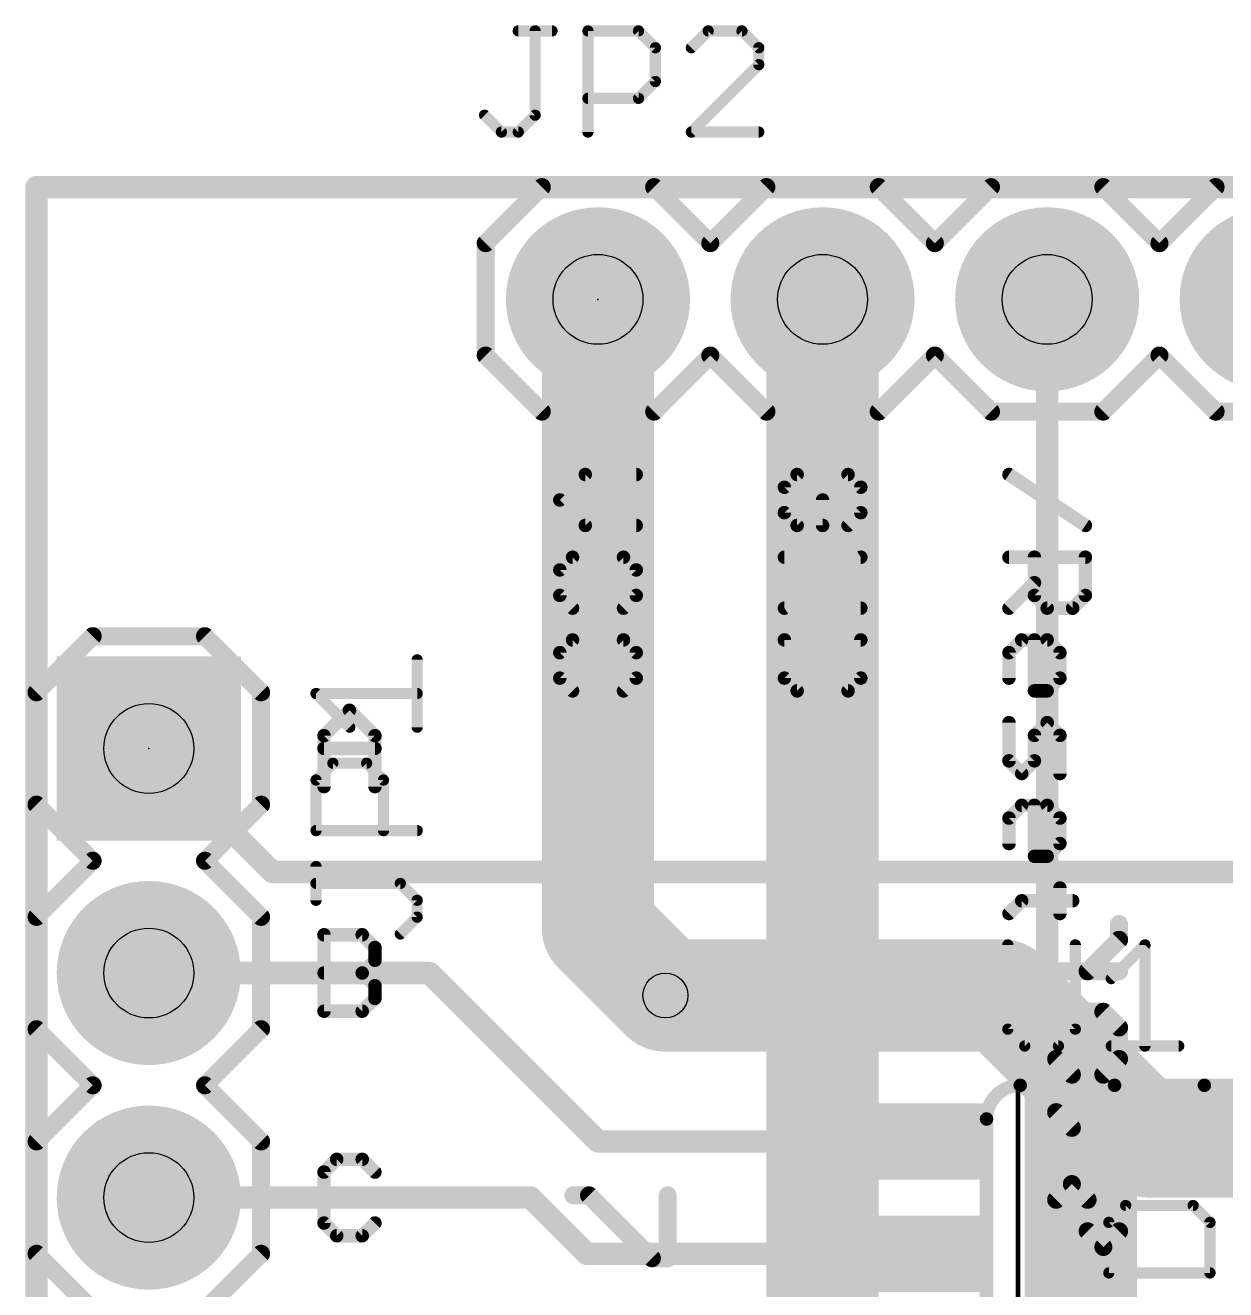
# Model space of a CAD drawing. Extents: x 0 to 108, y -13 to 32.
# Drawn here: x -0.13 to 13.45, y 18.01 to 32.31 of the extents above; entities that cross this region are included whole.
import ezdxf

# ---------------------------------------------------------------- set-up
doc = ezdxf.new("R2010")
doc.units = 0
for name, color, linetype in [('1', 12, 'CONTINUOUS'), ('16', 132, 'CONTINUOUS'), ('17', 110, 'CONTINUOUS'), ('18', 110, 'CONTINUOUS'), ('20', 53, 'CONTINUOUS'), ('21', 41, 'CONTINUOUS'), ('22', 40, 'CONTINUOUS'), ('23', 53, 'CONTINUOUS'), ('25', 253, 'CONTINUOUS'), ('27', 253, 'CONTINUOUS'), ('29', 253, 'CONTINUOUS'), ('30', 253, 'CONTINUOUS'), ('31', 253, 'CONTINUOUS'), ('44', 253, 'CONTINUOUS'), ('51', 53, 'CONTINUOUS')]:
    doc.layers.add(name, color=color, linetype=linetype)

# ---------------------------------------------------------------- blocks, each defined once
blk = doc.blocks.new('RECT')
blk.add_solid([(-0.5, -0.5), (0.5, -0.5), (-0.5, 0.5), (0.5, 0.5)])
blk = doc.blocks.new('SQUAREP')
blk.add_solid([(-0.5, -0.5), (0.5, -0.5), (-0.5, 0.5), (0.5, 0.5)])
blk = doc.blocks.new('ROUNDP')
at = {"const_width": 0.5}
blk.add_lwpolyline([(0, -0.25, 1), (0, 0.25, 1), (0, -0.25)], format="xyb", dxfattribs=at)
blk = doc.blocks.new('ROUNDV')
at = {"const_width": 0.5}
blk.add_lwpolyline([(0, -0.25, 1), (0, 0.25, 1), (0, -0.25)], format="xyb", dxfattribs=at)

msp = doc.modelspace()

# ---------------------------------------------------------------- linework, layer by layer
at = {"layer": '1'}
for points, const_width in [([(0, 0), (0, 30.48)], 0.254), ([(0, 30.48), (22.86, 30.48)], 0.254), ([(1.27, 24.13), (2.667, 22.733)], 0.254), ([(2.667, 22.733), (15.494, 22.733)], 0.254), ([(10.922, 21.336), (7.112, 21.336)], 1.27), ([(11.811, 20.447), (10.922, 21.336)], 1.27), ([(1.27, 21.59), (4.445, 21.59)], 0.254), ([(4.445, 21.59), (6.35, 19.685)], 0.254), ([(11.811, 20.447), (12.573, 19.685)], 1.27), ([(11.811, 9.398), (11.811, 20.447)], 1.27), ([(12.573, 19.685), (15.7734, 19.685)], 1.27), ([(6.35, 19.685), (9.6266, 19.685)], 0.254), ([(1.27, 19.05), (5.588, 19.05)], 0.254), ([(5.588, 19.05), (6.223, 18.415)], 0.254), ([(6.223, 18.415), (9.6266, 18.415)], 0.254)]:
    msp.add_lwpolyline(points, dxfattribs=dict(at, const_width=const_width))
for points, const_width in [([(0.0635, 30.48, 1), (-0.0635, 30.48)], 0.127), ([(0, 30.5435, 1), (0, 30.4165)], 0.127), ([(1.3149, 24.1749, 1), (1.2251, 24.0851)], 0.127), ([(2.667, 22.7965, 1), (2.667, 22.6695)], 0.127), ([(2.6221, 22.6881, 1), (2.7119, 22.7779)], 0.127), ([(7.112, 21.6535, 1), (7.112, 21.0185)], 0.635), ([(11.1465, 21.5605, 1), (10.6975, 21.1115)], 0.635), ([(10.922, 21.0185, 1), (10.922, 21.6535)], 0.635), ([(1.27, 21.6535, 1), (1.27, 21.5265)], 0.127), ([(4.4899, 21.6349, 1), (4.4001, 21.5451)], 0.127), ([(4.445, 21.5265, 1), (4.445, 21.6535)], 0.127), ([(12.0355, 20.6715, 1), (11.5865, 20.2225)], 0.635), ([(12.1285, 20.447, 1), (11.4935, 20.447)], 0.635), ([(11.5865, 20.2225, 1), (12.0355, 20.6715)], 0.635), ([(12.573, 20.0025, 1), (12.573, 19.3675)], 0.635), ([(12.3485, 19.4605, 1), (12.7975, 19.9095)], 0.635), ([(6.35, 19.7485, 1), (6.35, 19.6215)], 0.127), ([(6.3051, 19.6401, 1), (6.3949, 19.7299)], 0.127), ([(9.6266, 19.6215, 1), (9.6266, 19.7485)], 0.127), ([(1.27, 19.1135, 1), (1.27, 18.9865)], 0.127), ([(5.6329, 19.0949, 1), (5.5431, 19.0051)], 0.127), ([(5.588, 18.9865, 1), (5.588, 19.1135)], 0.127), ([(6.223, 18.4785, 1), (6.223, 18.3515)], 0.127), ([(6.1781, 18.3701, 1), (6.2679, 18.4599)], 0.127), ([(9.6266, 18.3515, 1), (9.6266, 18.4785)], 0.127)]:
    msp.add_lwpolyline(points, format="xyb", dxfattribs=dict(at, const_width=const_width))
at = {"layer": '16'}
for points, const_width in [([(22.86, 30.48), (0, 30.48)], 0.254), ([(0, 30.48), (0, 0)], 0.254), ([(6.35, 22.098), (6.35, 29.21)], 1.27), ([(8.89, 1.27), (8.89, 29.21)], 1.27), ([(11.43, 1.27), (11.43, 29.21)], 0.254), ([(7.112, 21.336), (6.35, 22.098)], 1.27)]:
    msp.add_lwpolyline(points, dxfattribs=dict(at, const_width=const_width))
for points, const_width in [([(0, 30.5435, 1), (0, 30.4165)], 0.127), ([(0.0635, 30.48, 1), (-0.0635, 30.48)], 0.127), ([(6.6675, 29.21, 1), (6.0325, 29.21)], 0.635), ([(9.2075, 29.21, 1), (8.5725, 29.21)], 0.635), ([(11.4935, 29.21, 1), (11.3665, 29.21)], 0.127), ([(6.5745, 22.3225, 1), (6.1255, 21.8735)], 0.635), ([(6.0325, 22.098, 1), (6.6675, 22.098)], 0.635), ([(6.8875, 21.1115, 1), (7.3365, 21.5605)], 0.635)]:
    msp.add_lwpolyline(points, format="xyb", dxfattribs=dict(at, const_width=const_width))
at = {"layer": '20', "const_width": 0.254}
for points in [[(22.86, 30.48), (0, 30.48)], [(0, 30.48), (0, 0)]]:
    msp.add_lwpolyline(points, dxfattribs=at)
at = {"layer": '20', "const_width": 0.127}
for points in [[(0, 30.5435, 1), (0, 30.4165)], [(0.0635, 30.48, 1), (-0.0635, 30.48)]]:
    msp.add_lwpolyline(points, format="xyb", dxfattribs=at)
at = {"layer": '21'}
for points, const_width in [([(5.715, 30.48), (5.08, 29.845)], 0.2032), ([(5.715, 30.48), (6.985, 30.48)], 0.2032), ([(6.985, 30.48), (7.62, 29.845)], 0.2032), ([(7.62, 29.845), (8.255, 30.48)], 0.2032), ([(8.255, 30.48), (9.525, 30.48)], 0.2032), ([(9.525, 30.48), (10.16, 29.845)], 0.2032), ([(10.16, 29.845), (10.795, 30.48)], 0.2032), ([(10.795, 30.48), (12.065, 30.48)], 0.2032), ([(12.065, 30.48), (12.7, 29.845)], 0.2032), ([(13.335, 30.48), (12.7, 29.845)], 0.2032), ([(13.335, 30.48), (14.605, 30.48)], 0.2032), ([(5.08, 29.845), (5.08, 28.575)], 0.2032), ([(5.08, 28.575), (5.715, 27.94)], 0.2032), ([(7.62, 28.575), (6.985, 27.94)], 0.2032), ([(8.255, 27.94), (7.62, 28.575)], 0.2032), ([(10.16, 28.575), (9.525, 27.94)], 0.2032), ([(10.795, 27.94), (10.16, 28.575)], 0.2032), ([(12.7, 28.575), (12.065, 27.94)], 0.2032), ([(12.7, 28.575), (13.335, 27.94)], 0.2032), ([(6.985, 27.94), (5.715, 27.94)], 0.2032), ([(9.525, 27.94), (8.255, 27.94)], 0.2032), ([(12.065, 27.94), (10.795, 27.94)], 0.2032), ([(14.605, 27.94), (13.335, 27.94)], 0.2032), ([(6.2063, 27.2288), (5.9182, 26.9407)], 0.1524), ([(6.7825, 27.2288), (6.2063, 27.2288)], 0.1524), ([(8.6023, 27.2288), (8.4582, 27.0847)], 0.1524), ([(9.1785, 27.2288), (8.6023, 27.2288)], 0.1524), ([(9.3225, 27.0847), (9.1785, 27.2288)], 0.1524), ([(10.9982, 27.2288), (11.8625, 26.6526)], 0.1524), ([(8.4582, 27.0847), (8.4582, 26.7966)], 0.1524), ([(9.3225, 26.7966), (9.3225, 27.0847)], 0.1524), ([(5.9182, 26.9407), (6.2063, 26.6526)], 0.1524), ([(8.8904, 26.6526), (8.8904, 26.9407)], 0.1524), ([(8.4582, 26.7966), (8.6023, 26.6526)], 0.1524), ([(9.1785, 26.6526), (9.3225, 26.7966)], 0.1524), ([(6.2063, 26.6526), (6.7825, 26.6526)], 0.1524), ([(8.6023, 26.6526), (8.8904, 26.6526)], 0.1524), ([(6.0623, 26.2933), (5.9182, 26.1492)], 0.1524), ([(6.6385, 26.2933), (6.0623, 26.2933)], 0.1524), ([(6.7825, 26.1492), (6.6385, 26.2933)], 0.1524), ([(8.4582, 26.2933), (9.3225, 26.2933)], 0.1524), ([(9.3225, 26.2933), (8.4582, 25.7171)], 0.1524), ([(10.9982, 26.2933), (11.8625, 26.2933)], 0.1524), ([(11.2863, 25.8611), (11.2863, 26.2933)], 0.1524), ([(11.8625, 26.2933), (11.8625, 25.8611)], 0.1524), ([(5.9182, 26.1492), (5.9182, 25.8611)], 0.1524), ([(6.7825, 25.8611), (6.7825, 26.1492)], 0.1524), ([(11.2863, 26.0052), (10.9982, 25.7171)], 0.1524), ([(5.9182, 25.8611), (6.0623, 25.7171)], 0.1524), ([(6.6385, 25.7171), (6.7825, 25.8611)], 0.1524), ([(11.4304, 25.7171), (11.2863, 25.8611)], 0.1524), ([(11.8625, 25.8611), (11.7185, 25.7171)], 0.1524), ([(8.4582, 25.7171), (9.3225, 25.7171)], 0.1524), ([(11.7185, 25.7171), (11.4304, 25.7171)], 0.1524), ([(0.635, 25.4), (0, 24.765)], 0.2032), ([(1.905, 25.4), (0.635, 25.4)], 0.2032), ([(2.54, 24.765), (1.905, 25.4)], 0.2032), ([(6.0623, 25.3578), (5.9182, 25.2137)], 0.1524), ([(6.6385, 25.3578), (6.0623, 25.3578)], 0.1524), ([(6.7825, 25.2137), (6.6385, 25.3578)], 0.1524), ([(9.3225, 25.3578), (8.4582, 25.3578)], 0.1524), ([(8.4582, 25.3578), (8.4582, 24.9256)], 0.1524), ([(9.3225, 24.9256), (9.3225, 25.3578)], 0.1524), ([(10.9982, 25.2137), (11.1423, 25.3578)], 0.1524), ([(11.1423, 25.3578), (11.4304, 25.3578)], 0.1524), ([(11.2863, 24.7815), (11.2863, 25.3578)], 0.1524), ([(11.4304, 25.3578), (11.5744, 25.2137)], 0.1524), ([(5.9182, 25.2137), (5.9182, 24.9256)], 0.1524), ([(6.7825, 24.9256), (6.7825, 25.2137)], 0.1524), ([(10.9982, 24.9256), (10.9982, 25.2137)], 0.1524), ([(11.5744, 25.2137), (11.5744, 24.9256)], 0.1524), ([(5.9182, 24.9256), (6.0623, 24.7815)], 0.1524), ([(6.6385, 24.7815), (6.7825, 24.9256)], 0.1524), ([(8.4582, 24.9256), (8.6023, 24.7815)], 0.1524), ([(9.1785, 24.7815), (9.3225, 24.9256)], 0.1524), ([(11.5744, 24.9256), (11.4304, 24.7815)], 0.1524), ([(0, 23.495), (0, 24.765)], 0.2032), ([(2.54, 24.765), (2.54, 23.495)], 0.2032), ([(8.6023, 24.7815), (9.1785, 24.7815)], 0.1524), ([(11.4304, 24.7815), (11.2863, 24.7815)], 0.1524), ([(3.2512, 24.2744), (3.5393, 24.5625)], 0.1524), ([(3.5393, 24.5625), (3.8274, 24.2744)], 0.1524), ([(10.9982, 24.4222), (10.9982, 23.9901)], 0.1524), ([(11.2863, 24.2782), (11.4304, 24.4222)], 0.1524), ([(11.4304, 24.4222), (11.5744, 24.2782)], 0.1524), ([(3.2512, 23.6982), (3.2512, 24.2744)], 0.1524), ([(3.8274, 24.2744), (3.8274, 23.6982)], 0.1524), ([(11.2863, 23.9901), (11.2863, 24.2782)], 0.1524), ([(11.5744, 24.2782), (11.5744, 23.846)], 0.1524), ([(3.2512, 24.1304), (3.8274, 24.1304)], 0.1524), ([(10.9982, 23.9901), (11.1423, 23.846)], 0.1524), ([(11.1423, 23.846), (11.2863, 23.9901)], 0.1524), ([(0.635, 22.86), (0, 23.495)], 0.2032), ([(2.54, 23.495), (1.905, 22.86)], 0.2032), ([(10.9982, 23.3427), (11.1423, 23.4867)], 0.1524), ([(11.1423, 23.4867), (11.4304, 23.4867)], 0.1524), ([(11.2863, 22.9105), (11.2863, 23.4867)], 0.1524), ([(11.4304, 23.4867), (11.5744, 23.3427)], 0.1524), ([(10.9982, 23.0546), (10.9982, 23.3427)], 0.1524), ([(11.5744, 23.3427), (11.5744, 23.0546)], 0.1524), ([(11.5744, 23.0546), (11.4304, 22.9105)], 0.1524), ([(0, 22.225), (0.635, 22.86)], 0.2032), ([(1.905, 22.86), (2.54, 22.225)], 0.2032), ([(11.4304, 22.9105), (11.2863, 22.9105)], 0.1524), ([(11.5744, 22.5512), (11.5744, 22.2631)], 0.1524), ([(11.1423, 22.4072), (10.9982, 22.2631)], 0.1524), ([(11.7185, 22.4072), (11.1423, 22.4072)], 0.1524), ([(0, 20.955), (0, 22.225)], 0.2032), ([(2.54, 22.225), (2.54, 20.955)], 0.2032), ([(3.2512, 21.1582), (3.2512, 22.0225)], 0.1524), ([(3.2512, 22.0225), (3.6834, 22.0225)], 0.1524), ([(3.6834, 22.0225), (3.8274, 21.8785)], 0.1524), ([(3.8274, 21.8785), (3.8274, 21.7344)], 0.1524), ([(3.8274, 21.7344), (3.6834, 21.5904)], 0.1524), ([(3.2512, 21.5904), (3.6834, 21.5904)], 0.1524), ([(3.6834, 21.5904), (3.8274, 21.4463)], 0.1524), ([(3.8274, 21.4463), (3.8274, 21.3023)], 0.1524), ([(3.8274, 21.3023), (3.6834, 21.1582)], 0.1524), ([(3.6834, 21.1582), (3.2512, 21.1582)], 0.1524), ([(0.635, 20.32), (0, 20.955)], 0.2032), ([(2.54, 20.955), (1.905, 20.32)], 0.2032), ([(0, 19.685), (0.635, 20.32)], 0.2032), ([(1.905, 20.32), (2.54, 19.685)], 0.2032), ([(12.192, 20.32), (11.1252, 20.32)], 0.1524), ([(11.0998, 20.32), (11.0998, 10.16)], 0.0508), ([(13.208, 20.32), (12.192, 20.32)], 0.1524), ([(14.2748, 20.32), (13.208, 20.32)], 0.1524), ([(10.7442, 19.939), (10.7442, 10.541)], 0.1524), ([(0, 18.415), (0, 19.685)], 0.2032), ([(2.54, 19.685), (2.54, 18.415)], 0.2032), ([(3.3953, 19.4825), (3.2512, 19.3385)], 0.1524), ([(3.6834, 19.4825), (3.3953, 19.4825)], 0.1524), ([(3.8274, 19.3385), (3.6834, 19.4825)], 0.1524), ([(3.2512, 19.3385), (3.2512, 18.7623)], 0.1524), ([(6.2486, 19.0754), (6.0706, 19.0754)], 0.2032), ([(6.9604, 18.3636), (6.2486, 19.0754)], 0.2032), ([(7.1383, 19.0754), (7.1383, 18.3636)], 0.2032), ([(3.2512, 18.7623), (3.3953, 18.6182)], 0.1524), ([(3.6834, 18.6182), (3.8274, 18.7623)], 0.1524), ([(3.3953, 18.6182), (3.6834, 18.6182)], 0.1524), ([(0.635, 17.78), (0, 18.415)], 0.2032), ([(2.54, 18.415), (1.905, 17.78)], 0.2032), ([(7.1383, 18.3636), (6.9604, 18.3636)], 0.2032)]:
    msp.add_lwpolyline(points, dxfattribs=dict(at, const_width=const_width))
for points, const_width in [([(5.715, 30.5308, 1), (5.715, 30.4292)], 0.1016), ([(5.7509, 30.4441, 1), (5.6791, 30.5159)], 0.1016), ([(7.0209, 30.5159, 1), (6.9491, 30.4441)], 0.1016), ([(6.985, 30.4292, 1), (6.985, 30.5308)], 0.1016), ([(8.255, 30.5308, 1), (8.255, 30.4292)], 0.1016), ([(8.2909, 30.4441, 1), (8.2191, 30.5159)], 0.1016), ([(9.5609, 30.5159, 1), (9.4891, 30.4441)], 0.1016), ([(9.525, 30.4292, 1), (9.525, 30.5308)], 0.1016), ([(10.795, 30.5308, 1), (10.795, 30.4292)], 0.1016), ([(10.8309, 30.4441, 1), (10.7591, 30.5159)], 0.1016), ([(12.1009, 30.5159, 1), (12.0291, 30.4441)], 0.1016), ([(12.065, 30.4292, 1), (12.065, 30.5308)], 0.1016), ([(13.335, 30.5308, 1), (13.335, 30.4292)], 0.1016), ([(13.3709, 30.4441, 1), (13.2991, 30.5159)], 0.1016), ([(5.1308, 29.845, 1), (5.0292, 29.845)], 0.1016), ([(5.0441, 29.8809, 1), (5.1159, 29.8091)], 0.1016), ([(7.5841, 29.8809, 1), (7.6559, 29.8091)], 0.1016), ([(7.5841, 29.8091, 1), (7.6559, 29.8809)], 0.1016), ([(10.1241, 29.8809, 1), (10.1959, 29.8091)], 0.1016), ([(10.1241, 29.8091, 1), (10.1959, 29.8809)], 0.1016), ([(12.6641, 29.8809, 1), (12.7359, 29.8091)], 0.1016), ([(12.6641, 29.8091, 1), (12.7359, 29.8809)], 0.1016), ([(5.1159, 28.6109, 1), (5.0441, 28.5391)], 0.1016), ([(5.0292, 28.575, 1), (5.1308, 28.575)], 0.1016), ([(7.6559, 28.6109, 1), (7.5841, 28.5391)], 0.1016), ([(7.6559, 28.5391, 1), (7.5841, 28.6109)], 0.1016), ([(10.1959, 28.6109, 1), (10.1241, 28.5391)], 0.1016), ([(10.1959, 28.5391, 1), (10.1241, 28.6109)], 0.1016), ([(12.7359, 28.6109, 1), (12.6641, 28.5391)], 0.1016), ([(12.7359, 28.5391, 1), (12.6641, 28.6109)], 0.1016), ([(5.715, 27.9908, 1), (5.715, 27.8892)], 0.1016), ([(6.985, 27.8892, 1), (6.985, 27.9908)], 0.1016), ([(8.255, 27.9908, 1), (8.255, 27.8892)], 0.1016), ([(9.525, 27.8892, 1), (9.525, 27.9908)], 0.1016), ([(10.795, 27.9908, 1), (10.795, 27.8892)], 0.1016), ([(12.065, 27.8892, 1), (12.065, 27.9908)], 0.1016), ([(13.335, 27.9908, 1), (13.335, 27.8892)], 0.1016), ([(5.6791, 27.9041, 1), (5.7509, 27.9759)], 0.1016), ([(6.9491, 27.9759, 1), (7.0209, 27.9041)], 0.1016), ([(8.2191, 27.9041, 1), (8.2909, 27.9759)], 0.1016), ([(9.4891, 27.9759, 1), (9.5609, 27.9041)], 0.1016), ([(10.7591, 27.9041, 1), (10.8309, 27.9759)], 0.1016), ([(12.0291, 27.9759, 1), (12.1009, 27.9041)], 0.1016), ([(13.2991, 27.9041, 1), (13.3709, 27.9759)], 0.1016), ([(6.2063, 27.2669, 1), (6.2063, 27.1907)], 0.0762), ([(6.2333, 27.2019, 1), (6.1794, 27.2557)], 0.0762), ([(6.7825, 27.1907, 1), (6.7825, 27.2669)], 0.0762), ([(8.6023, 27.2669, 1), (8.6023, 27.1907)], 0.0762), ([(8.6292, 27.2019, 1), (8.5753, 27.2557)], 0.0762), ([(9.2054, 27.2557, 1), (9.1515, 27.2019)], 0.0762), ([(9.1785, 27.1907, 1), (9.1785, 27.2669)], 0.0762), ([(11.0193, 27.2605, 1), (10.9771, 27.1971)], 0.0762), ([(8.4963, 27.0847, 1), (8.4201, 27.0847)], 0.0762), ([(8.4313, 27.1117, 1), (8.4851, 27.0578)], 0.0762), ([(9.3606, 27.0847, 1), (9.2844, 27.0847)], 0.0762), ([(9.2956, 27.0578, 1), (9.3495, 27.1117)], 0.0762), ([(5.9451, 26.9676, 1), (5.8913, 26.9137)], 0.0762), ([(5.8913, 26.9676, 1), (5.9451, 26.9137)], 0.0762), ([(8.9285, 26.9407, 1), (8.8523, 26.9407)], 0.0762), ([(8.4851, 26.8236, 1), (8.4313, 26.7697)], 0.0762), ([(8.4201, 26.7966, 1), (8.4963, 26.7966)], 0.0762), ([(9.2844, 26.7966, 1), (9.3606, 26.7966)], 0.0762), ([(9.3495, 26.7697, 1), (9.2956, 26.8236)], 0.0762), ([(6.2063, 26.6907, 1), (6.2063, 26.6145)], 0.0762), ([(6.1794, 26.6256, 1), (6.2333, 26.6795)], 0.0762), ([(6.7825, 26.6145, 1), (6.7825, 26.6907)], 0.0762), ([(8.6023, 26.6907, 1), (8.6023, 26.6145)], 0.0762), ([(8.5753, 26.6256, 1), (8.6292, 26.6795)], 0.0762), ([(8.8523, 26.6526, 1), (8.9285, 26.6526)], 0.0762), ([(8.8904, 26.6145, 1), (8.8904, 26.6907)], 0.0762), ([(9.1515, 26.6795, 1), (9.2054, 26.6256)], 0.0762), ([(11.8414, 26.6209, 1), (11.8837, 26.6843)], 0.0762), ([(6.0623, 26.3314, 1), (6.0623, 26.2552)], 0.0762), ([(6.0892, 26.2663, 1), (6.0353, 26.3202)], 0.0762), ([(6.6654, 26.3202, 1), (6.6115, 26.2663)], 0.0762), ([(6.6385, 26.2552, 1), (6.6385, 26.3314)], 0.0762), ([(8.4582, 26.3314, 1), (8.4582, 26.2552)], 0.0762), ([(9.3437, 26.2616, 1), (9.3014, 26.325)], 0.0762), ([(9.3225, 26.2552, 1), (9.3225, 26.3314)], 0.0762), ([(10.9982, 26.3314, 1), (10.9982, 26.2552)], 0.0762), ([(11.3244, 26.2933, 1), (11.2482, 26.2933)], 0.0762), ([(11.9006, 26.2933, 1), (11.8244, 26.2933)], 0.0762), ([(11.8625, 26.2552, 1), (11.8625, 26.3314)], 0.0762), ([(5.9563, 26.1492, 1), (5.8801, 26.1492)], 0.0762), ([(5.8913, 26.1762, 1), (5.9451, 26.1223)], 0.0762), ([(6.8206, 26.1492, 1), (6.7444, 26.1492)], 0.0762), ([(6.7556, 26.1223, 1), (6.8095, 26.1762)], 0.0762), ([(11.3133, 25.9782, 1), (11.2594, 26.0321)], 0.0762), ([(5.9451, 25.8881, 1), (5.8913, 25.8342)], 0.0762), ([(5.8801, 25.8611, 1), (5.9563, 25.8611)], 0.0762), ([(6.7444, 25.8611, 1), (6.8206, 25.8611)], 0.0762), ([(6.8095, 25.8342, 1), (6.7556, 25.8881)], 0.0762), ([(11.3133, 25.8881, 1), (11.2594, 25.8342)], 0.0762), ([(11.2482, 25.8611, 1), (11.3244, 25.8611)], 0.0762), ([(11.8244, 25.8611, 1), (11.9006, 25.8611)], 0.0762), ([(11.8895, 25.8342, 1), (11.8356, 25.8881)], 0.0762), ([(6.0353, 25.6901, 1), (6.0892, 25.744)], 0.0762), ([(6.6115, 25.744, 1), (6.6654, 25.6901)], 0.0762), ([(8.4582, 25.7552, 1), (8.4582, 25.679)], 0.0762), ([(8.4371, 25.7488, 1), (8.4793, 25.6854)], 0.0762), ([(9.3225, 25.679, 1), (9.3225, 25.7552)], 0.0762), ([(10.9713, 25.744, 1), (11.0251, 25.6901)], 0.0762), ([(11.4304, 25.7552, 1), (11.4304, 25.679)], 0.0762), ([(11.4034, 25.6901, 1), (11.4573, 25.744)], 0.0762), ([(11.6915, 25.744, 1), (11.7454, 25.6901)], 0.0762), ([(11.7185, 25.679, 1), (11.7185, 25.7552)], 0.0762), ([(0.635, 25.4508, 1), (0.635, 25.3492)], 0.1016), ([(0.6709, 25.3641, 1), (0.5991, 25.4359)], 0.1016), ([(1.9409, 25.4359, 1), (1.8691, 25.3641)], 0.1016), ([(1.905, 25.3492, 1), (1.905, 25.4508)], 0.1016), ([(6.0623, 25.3959, 1), (6.0623, 25.3197)], 0.0762), ([(6.0892, 25.3308, 1), (6.0353, 25.3847)], 0.0762), ([(6.6654, 25.3847, 1), (6.6115, 25.3308)], 0.0762), ([(6.6385, 25.3197, 1), (6.6385, 25.3959)], 0.0762), ([(8.4582, 25.3959, 1), (8.4582, 25.3197)], 0.0762), ([(8.4963, 25.3578, 1), (8.4201, 25.3578)], 0.0762), ([(9.3606, 25.3578, 1), (9.2844, 25.3578)], 0.0762), ([(9.3225, 25.3197, 1), (9.3225, 25.3959)], 0.0762), ([(11.1423, 25.3959, 1), (11.1423, 25.3197)], 0.0762), ([(11.1692, 25.3308, 1), (11.1153, 25.3847)], 0.0762), ([(11.3244, 25.3578, 1), (11.2482, 25.3578)], 0.0762), ([(11.4573, 25.3847, 1), (11.4034, 25.3308)], 0.0762), ([(11.4304, 25.3197, 1), (11.4304, 25.3959)], 0.0762), ([(5.9563, 25.2137, 1), (5.8801, 25.2137)], 0.0762), ([(5.8913, 25.2406, 1), (5.9451, 25.1868)], 0.0762), ([(6.8206, 25.2137, 1), (6.7444, 25.2137)], 0.0762), ([(6.7556, 25.1868, 1), (6.8095, 25.2406)], 0.0762), ([(11.0363, 25.2137, 1), (10.9601, 25.2137)], 0.0762), ([(10.9713, 25.2406, 1), (11.0251, 25.1868)], 0.0762), ([(11.6125, 25.2137, 1), (11.5363, 25.2137)], 0.0762), ([(11.5475, 25.1868, 1), (11.6014, 25.2406)], 0.0762), ([(5.8801, 24.9256, 1), (5.9563, 24.9256)], 0.0762), ([(5.9451, 24.9525, 1), (5.8913, 24.8987)], 0.0762), ([(6.7444, 24.9256, 1), (6.8206, 24.9256)], 0.0762), ([(6.8095, 24.8987, 1), (6.7556, 24.9525)], 0.0762), ([(8.4201, 24.9256, 1), (8.4963, 24.9256)], 0.0762), ([(8.4851, 24.9525, 1), (8.4313, 24.8987)], 0.0762), ([(9.2844, 24.9256, 1), (9.3606, 24.9256)], 0.0762), ([(9.3495, 24.8987, 1), (9.2956, 24.9525)], 0.0762), ([(10.9601, 24.9256, 1), (11.0363, 24.9256)], 0.0762), ([(11.5363, 24.9256, 1), (11.6125, 24.9256)], 0.0762), ([(11.6014, 24.8987, 1), (11.5475, 24.9525)], 0.0762), ([(0.0508, 24.765, 1), (-0.0508, 24.765)], 0.1016), ([(-0.0359, 24.8009, 1), (0.0359, 24.7291)], 0.1016), ([(2.5908, 24.765, 1), (2.4892, 24.765)], 0.1016), ([(2.5041, 24.7291, 1), (2.5759, 24.8009)], 0.1016), ([(6.0353, 24.7546, 1), (6.0892, 24.8085)], 0.0762), ([(6.6115, 24.8085, 1), (6.6654, 24.7546)], 0.0762), ([(8.6023, 24.8196, 1), (8.6023, 24.7434)], 0.0762), ([(8.5753, 24.7546, 1), (8.6292, 24.8085)], 0.0762), ([(9.1515, 24.8085, 1), (9.2054, 24.7546)], 0.0762), ([(9.1785, 24.7434, 1), (9.1785, 24.8196)], 0.0762), ([(11.2863, 24.8196, 1), (11.2863, 24.7434)], 0.0762), ([(11.2482, 24.7815, 1), (11.3244, 24.7815)], 0.0762), ([(11.4034, 24.8085, 1), (11.4573, 24.7546)], 0.0762), ([(11.4304, 24.7434, 1), (11.4304, 24.8196)], 0.0762), ([(3.5663, 24.5895, 1), (3.5124, 24.5356)], 0.0762), ([(3.5663, 24.5356, 1), (3.5124, 24.5895)], 0.0762), ([(11.0363, 24.4222, 1), (10.9601, 24.4222)], 0.0762), ([(11.4573, 24.4492, 1), (11.4034, 24.3953)], 0.0762), ([(11.4573, 24.3953, 1), (11.4034, 24.4492)], 0.0762), ([(3.2893, 24.2744, 1), (3.2131, 24.2744)], 0.0762), ([(3.2243, 24.3014, 1), (3.2781, 24.2475)], 0.0762), ([(3.8655, 24.2744, 1), (3.7893, 24.2744)], 0.0762), ([(3.8005, 24.2475, 1), (3.8544, 24.3014)], 0.0762), ([(11.3244, 24.2782, 1), (11.2482, 24.2782)], 0.0762), ([(11.2594, 24.3051, 1), (11.3133, 24.2512)], 0.0762), ([(11.6125, 24.2782, 1), (11.5363, 24.2782)], 0.0762), ([(11.5475, 24.2512, 1), (11.6014, 24.3051)], 0.0762), ([(3.2512, 24.1685, 1), (3.2512, 24.0923)], 0.0762), ([(3.8274, 24.0923, 1), (3.8274, 24.1685)], 0.0762), ([(11.0251, 24.017, 1), (10.9713, 23.9631)], 0.0762), ([(10.9601, 23.9901, 1), (11.0363, 23.9901)], 0.0762), ([(11.2482, 23.9901, 1), (11.3244, 23.9901)], 0.0762), ([(11.3133, 23.9631, 1), (11.2594, 24.017)], 0.0762), ([(11.1153, 23.873, 1), (11.1692, 23.8191)], 0.0762), ([(11.1153, 23.8191, 1), (11.1692, 23.873)], 0.0762), ([(11.5363, 23.846, 1), (11.6125, 23.846)], 0.0762), ([(3.2131, 23.6982, 1), (3.2893, 23.6982)], 0.0762), ([(3.7893, 23.6982, 1), (3.8655, 23.6982)], 0.0762), ([(0.0359, 23.5309, 1), (-0.0359, 23.4591)], 0.1016), ([(-0.0508, 23.495, 1), (0.0508, 23.495)], 0.1016), ([(2.4892, 23.495, 1), (2.5908, 23.495)], 0.1016), ([(2.5759, 23.4591, 1), (2.5041, 23.5309)], 0.1016), ([(11.1423, 23.5248, 1), (11.1423, 23.4486)], 0.0762), ([(11.1692, 23.4598, 1), (11.1153, 23.5137)], 0.0762), ([(11.3244, 23.4867, 1), (11.2482, 23.4867)], 0.0762), ([(11.4573, 23.5137, 1), (11.4034, 23.4598)], 0.0762), ([(11.4304, 23.4486, 1), (11.4304, 23.5248)], 0.0762), ([(11.0363, 23.3427, 1), (10.9601, 23.3427)], 0.0762), ([(10.9713, 23.3696, 1), (11.0251, 23.3157)], 0.0762), ([(11.6125, 23.3427, 1), (11.5363, 23.3427)], 0.0762), ([(11.5475, 23.3157, 1), (11.6014, 23.3696)], 0.0762), ([(10.9601, 23.0546, 1), (11.0363, 23.0546)], 0.0762), ([(11.5363, 23.0546, 1), (11.6125, 23.0546)], 0.0762), ([(11.6014, 23.0276, 1), (11.5475, 23.0815)], 0.0762), ([(0.6709, 22.8241, 1), (0.5991, 22.8959)], 0.1016), ([(0.5991, 22.8241, 1), (0.6709, 22.8959)], 0.1016), ([(1.9409, 22.8959, 1), (1.8691, 22.8241)], 0.1016), ([(1.8691, 22.8959, 1), (1.9409, 22.8241)], 0.1016), ([(11.2863, 22.9486, 1), (11.2863, 22.8724)], 0.0762), ([(11.2482, 22.9105, 1), (11.3244, 22.9105)], 0.0762), ([(11.4034, 22.9374, 1), (11.4573, 22.8836)], 0.0762), ([(11.4304, 22.8724, 1), (11.4304, 22.9486)], 0.0762), ([(11.6125, 22.5512, 1), (11.5363, 22.5512)], 0.0762), ([(11.1423, 22.4453, 1), (11.1423, 22.3691)], 0.0762), ([(11.1692, 22.3802, 1), (11.1153, 22.4341)], 0.0762), ([(11.7185, 22.3691, 1), (11.7185, 22.4453)], 0.0762), ([(0.0508, 22.225, 1), (-0.0508, 22.225)], 0.1016), ([(-0.0359, 22.2609, 1), (0.0359, 22.1891)], 0.1016), ([(2.5908, 22.225, 1), (2.4892, 22.225)], 0.1016), ([(2.5041, 22.1891, 1), (2.5759, 22.2609)], 0.1016), ([(10.9713, 22.29, 1), (11.0251, 22.2362)], 0.0762), ([(11.5363, 22.2631, 1), (11.6125, 22.2631)], 0.0762), ([(3.2893, 22.0225, 1), (3.2131, 22.0225)], 0.0762), ([(3.2512, 22.0606, 1), (3.2512, 21.9844)], 0.0762), ([(3.7103, 22.0495, 1), (3.6564, 21.9956)], 0.0762), ([(3.6834, 21.9844, 1), (3.6834, 22.0606)], 0.0762), ([(3.8655, 21.8785, 1), (3.7893, 21.8785)], 0.0762), ([(3.8005, 21.8515, 1), (3.8544, 21.9054)], 0.0762), ([(3.7893, 21.7344, 1), (3.8655, 21.7344)], 0.0762), ([(3.8544, 21.7075, 1), (3.8005, 21.7614)], 0.0762), ([(3.2512, 21.6285, 1), (3.2512, 21.5523)], 0.0762), ([(3.7103, 21.6173, 1), (3.6564, 21.5634)], 0.0762), ([(3.6564, 21.6173, 1), (3.7103, 21.5634)], 0.0762), ([(3.6834, 21.5523, 1), (3.6834, 21.6285)], 0.0762), ([(3.8655, 21.4463, 1), (3.7893, 21.4463)], 0.0762), ([(3.8005, 21.4194, 1), (3.8544, 21.4733)], 0.0762), ([(3.7893, 21.3023, 1), (3.8655, 21.3023)], 0.0762), ([(3.8544, 21.2753, 1), (3.8005, 21.3292)], 0.0762), ([(3.2512, 21.1963, 1), (3.2512, 21.1201)], 0.0762), ([(3.2131, 21.1582, 1), (3.2893, 21.1582)], 0.0762), ([(3.6564, 21.1851, 1), (3.7103, 21.1313)], 0.0762), ([(3.6834, 21.1201, 1), (3.6834, 21.1963)], 0.0762), ([(0.0359, 20.9909, 1), (-0.0359, 20.9191)], 0.1016), ([(2.5759, 20.9191, 1), (2.5041, 20.9909)], 0.1016), ([(-0.0508, 20.955, 1), (0.0508, 20.955)], 0.1016), ([(2.4892, 20.955, 1), (2.5908, 20.955)], 0.1016), ([(0.6709, 20.2841, 1), (0.5991, 20.3559)], 0.1016), ([(0.5991, 20.2841, 1), (0.6709, 20.3559)], 0.1016), ([(1.9409, 20.3559, 1), (1.8691, 20.2841)], 0.1016), ([(1.8691, 20.3559, 1), (1.9409, 20.2841)], 0.1016), ([(11.1252, 20.32, 0.4142), (10.7442, 19.939)], 0.1524), ([(11.1252, 20.3581, 1), (11.1252, 20.2819)], 0.0762), ([(11.1125, 20.32, 1), (11.0871, 20.32)], 0.0254), ([(11.1252, 20.2819, 1), (11.1252, 20.3581)], 0.0762), ([(12.192, 20.3581, 1), (12.192, 20.2819)], 0.0762), ([(12.192, 20.32, 1), (13.208, 20.32)], 0.1524), ([(12.2301, 20.32, 1), (12.1539, 20.32)], 0.0762), ([(12.192, 20.2819, 1), (12.192, 20.3581)], 0.0762), ([(13.208, 20.3581, 1), (13.208, 20.2819)], 0.0762), ([(13.2461, 20.32, 1), (13.1699, 20.32)], 0.0762), ([(13.208, 20.2819, 1), (13.208, 20.3581)], 0.0762), ([(10.7823, 19.939, 1), (10.7061, 19.939)], 0.0762), ([(10.7061, 19.939, 1), (10.7823, 19.939)], 0.0762), ([(0.0508, 19.685, 1), (-0.0508, 19.685)], 0.1016), ([(-0.0359, 19.7209, 1), (0.0359, 19.6491)], 0.1016), ([(2.5908, 19.685, 1), (2.4892, 19.685)], 0.1016), ([(2.5041, 19.6491, 1), (2.5759, 19.7209)], 0.1016), ([(3.3953, 19.5206, 1), (3.3953, 19.4444)], 0.0762), ([(3.4222, 19.4556, 1), (3.3683, 19.5095)], 0.0762), ([(3.7103, 19.5095, 1), (3.6564, 19.4556)], 0.0762), ([(3.6834, 19.4444, 1), (3.6834, 19.5206)], 0.0762), ([(3.2893, 19.3385, 1), (3.2131, 19.3385)], 0.0762), ([(3.2243, 19.3654, 1), (3.2781, 19.3115)], 0.0762), ([(3.8005, 19.3115, 1), (3.8544, 19.3654)], 0.0762), ([(6.0706, 19.1262, 1), (6.0706, 19.0246)], 0.1016), ([(6.2845, 19.1113, 1), (6.2126, 19.0395)], 0.1016), ([(6.2486, 19.0246, 1), (6.2486, 19.1262)], 0.1016), ([(7.1891, 19.0754, 1), (7.0875, 19.0754)], 0.1016), ([(3.2781, 18.7892, 1), (3.2243, 18.7353)], 0.0762), ([(3.2131, 18.7623, 1), (3.2893, 18.7623)], 0.0762), ([(3.8544, 18.7353, 1), (3.8005, 18.7892)], 0.0762), ([(3.3953, 18.6563, 1), (3.3953, 18.5801)], 0.0762), ([(3.3683, 18.5913, 1), (3.4222, 18.6451)], 0.0762), ([(3.6564, 18.6451, 1), (3.7103, 18.5913)], 0.0762), ([(3.6834, 18.5801, 1), (3.6834, 18.6563)], 0.0762), ([(0.0359, 18.4509, 1), (-0.0359, 18.3791)], 0.1016), ([(-0.0508, 18.415, 1), (0.0508, 18.415)], 0.1016), ([(2.4892, 18.415, 1), (2.5908, 18.415)], 0.1016), ([(2.5759, 18.3791, 1), (2.5041, 18.4509)], 0.1016), ([(6.9604, 18.4144, 1), (6.9604, 18.3128)], 0.1016), ([(6.9244, 18.3277, 1), (6.9963, 18.3995)], 0.1016), ([(7.1383, 18.3128, 1), (7.1383, 18.4144)], 0.1016), ([(7.0875, 18.3636, 1), (7.1891, 18.3636)], 0.1016)]:
    msp.add_lwpolyline(points, format="xyb", dxfattribs=dict(at, const_width=const_width))
at = {"layer": '22', "const_width": 0.2032}
for points in [[(12.2434, 21.9657), (12.2434, 22.1436)], [(11.8875, 21.6098), (12.2434, 21.9657)], [(11.5316, 21.6098), (12.2434, 21.6098)], [(12.0655, 21.1522), (11.8875, 21.1522)], [(11.8875, 21.1522), (11.8875, 20.4404)], [(12.2434, 20.9742), (12.0655, 21.1522)], [(11.5316, 20.9742), (11.5316, 20.6183)], [(12.2434, 20.6183), (12.2434, 20.9742)], [(11.5316, 20.6183), (11.7096, 20.4404)], [(12.0655, 20.4404), (12.2434, 20.6183)], [(11.7096, 20.4404), (12.0655, 20.4404)], [(11.7096, 19.8387), (11.5316, 20.0167)], [(12.2434, 19.6608), (12.2434, 20.0167)], [(12.4214, 19.8387), (11.7096, 19.8387)], [(11.5316, 19.0252), (11.7096, 19.2032)], [(11.7096, 19.2032), (11.8875, 19.0252)], [(12.2434, 18.6693), (12.2434, 19.2032)], [(11.5316, 18.4914), (11.5316, 19.0252)], [(11.8875, 19.0252), (11.8875, 18.6693)], [(11.8875, 18.6693), (12.0655, 18.4914)], [(12.0655, 18.4914), (12.2434, 18.6693)], [(11.5316, 17.7118), (11.5316, 18.0677)]]:
    msp.add_lwpolyline(points, dxfattribs=at)
at = {"layer": '22', "const_width": 0.1016}
for points in [[(12.2942, 22.1436, 1), (12.1926, 22.1436)], [(12.2793, 21.9297, 1), (12.2075, 22.0016)], [(12.1926, 21.9657, 1), (12.2942, 21.9657)], [(11.5316, 21.6606, 1), (11.5316, 21.559)], [(11.8516, 21.6457, 1), (11.9234, 21.5738)], [(12.2434, 21.559, 1), (12.2434, 21.6606)], [(11.8875, 21.203, 1), (11.8875, 21.1014)], [(11.9383, 21.1522, 1), (11.8367, 21.1522)], [(12.1014, 21.1881, 1), (12.0295, 21.1162)], [(12.0655, 21.1014, 1), (12.0655, 21.203)], [(11.5824, 20.9742, 1), (11.4808, 20.9742)], [(12.2942, 20.9742, 1), (12.1926, 20.9742)], [(12.2075, 20.9383, 1), (12.2793, 21.0101)], [(11.5675, 20.6542, 1), (11.4957, 20.5824)], [(11.4808, 20.6183, 1), (11.5824, 20.6183)], [(12.1926, 20.6183, 1), (12.2942, 20.6183)], [(12.2793, 20.5824, 1), (12.2075, 20.6542)], [(11.7096, 20.4912, 1), (11.7096, 20.3896)], [(11.6736, 20.4044, 1), (11.7455, 20.4763)], [(11.8367, 20.4404, 1), (11.9383, 20.4404)], [(12.0295, 20.4763, 1), (12.1014, 20.4044)], [(12.0655, 20.3896, 1), (12.0655, 20.4912)], [(11.5675, 20.0526, 1), (11.4957, 19.9807)], [(12.2942, 20.0167, 1), (12.1926, 20.0167)], [(11.7096, 19.8895, 1), (11.7096, 19.7879)], [(11.6736, 19.8028, 1), (11.7455, 19.8746)], [(12.4214, 19.7879, 1), (12.4214, 19.8895)], [(12.1926, 19.6608, 1), (12.2942, 19.6608)], [(11.7455, 19.2391, 1), (11.6736, 19.1673)], [(11.7455, 19.1673, 1), (11.6736, 19.2391)], [(12.2942, 19.2032, 1), (12.1926, 19.2032)], [(11.5824, 19.0252, 1), (11.4808, 19.0252)], [(11.4957, 19.0611, 1), (11.5675, 18.9893)], [(11.9383, 19.0252, 1), (11.8367, 19.0252)], [(11.8516, 18.9893, 1), (11.9234, 19.0611)], [(11.9234, 18.7052, 1), (11.8516, 18.6334)], [(12.2793, 18.6334, 1), (12.2075, 18.7052)], [(11.8367, 18.6693, 1), (11.9383, 18.6693)], [(12.1926, 18.6693, 1), (12.2942, 18.6693)], [(11.4808, 18.4914, 1), (11.5824, 18.4914)], [(12.0295, 18.5273, 1), (12.1014, 18.4554)], [(12.0295, 18.4554, 1), (12.1014, 18.5273)], [(11.5824, 18.0677, 1), (11.4808, 18.0677)]]:
    msp.add_lwpolyline(points, format="xyb", dxfattribs=at)
at = {"layer": '23'}
for p in [(6.35, 29.21), (1.27, 24.13)]:
    msp.add_point(p, dxfattribs=at)
at = {"layer": '25', "const_width": 0.127}
for points in [[(5.4486, 32.2463), (5.83, 32.2463)], [(5.6393, 31.293), (5.6393, 32.2463)], [(6.2367, 31.1023), (6.2367, 32.2463)], [(6.2367, 32.2463), (6.8087, 32.2463)], [(6.8087, 32.2463), (6.9993, 32.0556)], [(7.5968, 32.2463), (7.4061, 32.0556)], [(7.9781, 32.2463), (7.5968, 32.2463)], [(8.1687, 32.0556), (7.9781, 32.2463)], [(6.9993, 32.0556), (6.9993, 31.6743)], [(8.1687, 31.865), (8.1687, 32.0556)], [(7.4061, 31.1023), (8.1687, 31.865)], [(6.9993, 31.6743), (6.8087, 31.4836)], [(6.8087, 31.4836), (6.2367, 31.4836)], [(5.0673, 31.293), (5.258, 31.1023)], [(5.4486, 31.1023), (5.6393, 31.293)], [(5.258, 31.1023), (5.4486, 31.1023)], [(8.1687, 31.1023), (7.4061, 31.1023)], [(4.3053, 24.3703), (4.3053, 25.1329)], [(3.5427, 24.3703), (3.1613, 24.7516)], [(3.1613, 24.7516), (4.3053, 24.7516)], [(3.1613, 23.7729), (3.352, 23.9636)], [(3.352, 23.9636), (3.7333, 23.9636)], [(3.7333, 23.9636), (3.924, 23.7729)], [(3.1613, 23.2009), (3.1613, 23.7729)], [(3.924, 23.7729), (3.924, 23.2009)], [(4.3053, 23.2009), (3.1613, 23.2009)], [(3.1613, 22.4128), (3.1613, 22.7942)], [(4.1146, 22.6035), (3.1613, 22.6035)], [(4.3053, 22.4128), (4.1146, 22.6035)], [(4.3053, 22.2222), (4.3053, 22.4128)], [(4.1146, 22.0315), (4.3053, 22.2222)], [(10.9855, 21.9085), (10.9855, 20.9552)], [(11.7482, 20.9552), (11.7482, 21.9085)], [(12.1549, 21.5272), (12.5362, 21.9085)], [(12.5362, 21.9085), (12.5362, 20.7645)], [(10.9855, 20.9552), (11.1762, 20.7645)], [(11.5575, 20.7645), (11.7482, 20.9552)], [(11.1762, 20.7645), (11.5575, 20.7645)], [(12.1549, 20.7645), (12.9175, 20.7645)]]:
    msp.add_lwpolyline(points, dxfattribs=at)
at = {"layer": '25', "const_width": 0.0635}
for points in [[(5.4486, 32.278, 1), (5.4486, 32.2145)], [(5.671, 32.2463, 1), (5.6075, 32.2463)], [(5.83, 32.2145, 1), (5.83, 32.278)], [(6.2684, 32.2463, 1), (6.2049, 32.2463)], [(6.2367, 32.278, 1), (6.2367, 32.2145)], [(6.8311, 32.2687, 1), (6.7862, 32.2238)], [(6.8087, 32.2145, 1), (6.8087, 32.278)], [(7.5968, 32.278, 1), (7.5968, 32.2145)], [(7.6192, 32.2238, 1), (7.5743, 32.2687)], [(8.0005, 32.2687, 1), (7.9556, 32.2238)], [(7.9781, 32.2145, 1), (7.9781, 32.278)], [(7.0311, 32.0556, 1), (6.9676, 32.0556)], [(6.9769, 32.0332, 1), (7.0218, 32.0781)], [(7.3836, 32.0781, 1), (7.4285, 32.0332)], [(8.2005, 32.0556, 1), (8.137, 32.0556)], [(8.1463, 32.0332, 1), (8.1912, 32.0781)], [(8.137, 31.865, 1), (8.2005, 31.865)], [(8.1912, 31.8425, 1), (8.1463, 31.8874)], [(6.9676, 31.6743, 1), (7.0311, 31.6743)], [(7.0218, 31.6518, 1), (6.9769, 31.6967)], [(6.2367, 31.5154, 1), (6.2367, 31.4519)], [(6.7862, 31.5061, 1), (6.8311, 31.4612)], [(6.8087, 31.4519, 1), (6.8087, 31.5154)], [(5.0898, 31.3154, 1), (5.0448, 31.2705)], [(5.6075, 31.293, 1), (5.671, 31.293)], [(5.6617, 31.2705, 1), (5.6168, 31.3154)], [(5.258, 31.1341, 1), (5.258, 31.0706)], [(5.2355, 31.0798, 1), (5.2804, 31.1248)], [(5.4262, 31.1248, 1), (5.4711, 31.0798)], [(5.4486, 31.0706, 1), (5.4486, 31.1341)], [(6.2049, 31.1023, 1), (6.2684, 31.1023)], [(7.3836, 31.1248, 1), (7.4285, 31.0798)], [(7.4061, 31.1341, 1), (7.4061, 31.0706)], [(8.1687, 31.0706, 1), (8.1687, 31.1341)], [(4.337, 25.1329, 1), (4.2736, 25.1329)], [(3.1613, 24.7834, 1), (3.1613, 24.7199)], [(3.1838, 24.7741, 1), (3.1389, 24.7292)], [(4.3053, 24.7199, 1), (4.3053, 24.7834)], [(3.5202, 24.3478, 1), (3.5651, 24.3927)], [(4.2736, 24.3703, 1), (4.337, 24.3703)], [(3.352, 23.9953, 1), (3.352, 23.9318)], [(3.3744, 23.9411, 1), (3.3295, 23.986)], [(3.7558, 23.986, 1), (3.7109, 23.9411)], [(3.7333, 23.9318, 1), (3.7333, 23.9953)], [(3.1931, 23.7729, 1), (3.1296, 23.7729)], [(3.1389, 23.7953, 1), (3.1838, 23.7504)], [(3.9557, 23.7729, 1), (3.8922, 23.7729)], [(3.9015, 23.7504, 1), (3.9464, 23.7953)], [(3.1613, 23.2326, 1), (3.1613, 23.1692)], [(3.1296, 23.2009, 1), (3.1931, 23.2009)], [(3.8922, 23.2009, 1), (3.9557, 23.2009)], [(4.3053, 23.1692, 1), (4.3053, 23.2326)], [(3.1931, 22.7942, 1), (3.1296, 22.7942)], [(3.1613, 22.6352, 1), (3.1613, 22.5717)], [(4.1371, 22.6259, 1), (4.0922, 22.581)], [(4.1146, 22.5717, 1), (4.1146, 22.6352)], [(4.337, 22.4128, 1), (4.2736, 22.4128)], [(4.2828, 22.3904, 1), (4.3278, 22.4353)], [(3.1296, 22.4128, 1), (3.1931, 22.4128)], [(4.2736, 22.2222, 1), (4.337, 22.2222)], [(4.3278, 22.1997, 1), (4.2828, 22.2446)], [(4.0922, 22.054, 1), (4.1371, 22.0091)], [(11.0173, 21.9085, 1), (10.9537, 21.9085)], [(11.7799, 21.9085, 1), (11.7164, 21.9085)], [(12.568, 21.9085, 1), (12.5045, 21.9085)], [(12.5587, 21.886, 1), (12.5138, 21.9309)], [(12.1324, 21.5496, 1), (12.1773, 21.5047)], [(10.9537, 20.9552, 1), (11.0173, 20.9552)], [(11.008, 20.9776, 1), (10.963, 20.9327)], [(11.7164, 20.9552, 1), (11.7799, 20.9552)], [(11.7706, 20.9327, 1), (11.7257, 20.9776)], [(11.1762, 20.7963, 1), (11.1762, 20.7328)], [(11.1537, 20.742, 1), (11.1986, 20.787)], [(11.535, 20.787, 1), (11.5799, 20.742)], [(11.5575, 20.7328, 1), (11.5575, 20.7963)], [(12.1549, 20.7963, 1), (12.1549, 20.7328)], [(12.5045, 20.7645, 1), (12.568, 20.7645)], [(12.9175, 20.7328, 1), (12.9175, 20.7963)]]:
    msp.add_lwpolyline(points, format="xyb", dxfattribs=at)
at = {"layer": '27', "const_width": 0.127}
for points in [[(12.3182, 18.9607), (12.1275, 18.7701)], [(13.0808, 18.9607), (12.3182, 18.9607)], [(13.2715, 18.7701), (13.0808, 18.9607)], [(12.1275, 18.7701), (12.1275, 18.1981)], [(13.2715, 18.1981), (13.2715, 18.7701)], [(12.1275, 18.1981), (13.2715, 18.1981)]]:
    msp.add_lwpolyline(points, dxfattribs=at)
at = {"layer": '27', "const_width": 0.0635}
for points in [[(12.3182, 18.9925, 1), (12.3182, 18.929)], [(12.3406, 18.9383, 1), (12.2957, 18.9832)], [(13.1033, 18.9832, 1), (13.0584, 18.9383)], [(13.0808, 18.929, 1), (13.0808, 18.9925)], [(12.1593, 18.7701, 1), (12.0958, 18.7701)], [(12.1051, 18.7925, 1), (12.15, 18.7476)], [(13.3033, 18.7701, 1), (13.2398, 18.7701)], [(13.249, 18.7476, 1), (13.294, 18.7925)], [(12.1275, 18.2298, 1), (12.1275, 18.1663)], [(12.0958, 18.1981, 1), (12.1593, 18.1981)], [(13.2398, 18.1981, 1), (13.3033, 18.1981)], [(13.2715, 18.1663, 1), (13.2715, 18.2298)]]:
    msp.add_lwpolyline(points, format="xyb", dxfattribs=at)
at = {"layer": '44'}
for centre, radius in [((6.35, 29.21), 0.508), ((8.89, 29.21), 0.508), ((11.43, 29.21), 0.508), ((1.27, 24.13), 0.508), ((1.27, 21.59), 0.508), ((7.112, 21.336), 0.254), ((1.27, 19.05), 0.508)]:
    msp.add_circle(centre, radius, dxfattribs=at)

# ---------------------------------------------------------------- block references
at = {"layer": '1', "xscale": 0.6604, "yscale": 2.032, "rotation": 270}
for p in [(9.6266, 19.685), (9.6266, 18.415)]:
    msp.add_blockref('RECT', p, dxfattribs=at)
at = {"layer": '17', "xscale": 1.8796, "yscale": 1.8796, "rotation": 90}
for p in [(6.35, 29.21), (6.35, 29.21), (8.89, 29.21), (8.89, 29.21), (11.43, 29.21), (11.43, 29.21), (13.97, 29.21), (13.97, 29.21)]:
    msp.add_blockref('ROUNDP', p, dxfattribs=at)
at = {"layer": '17', "xscale": 1.8796, "yscale": 1.8796}
for name, p in [('SQUAREP', (1.27, 24.13)), ('SQUAREP', (1.27, 24.13)), ('ROUNDP', (1.27, 21.59)), ('ROUNDP', (1.27, 21.59)), ('ROUNDP', (1.27, 19.05)), ('ROUNDP', (1.27, 19.05))]:
    msp.add_blockref(name, p, dxfattribs=at)
at = {"layer": '18', "xscale": 1.27, "yscale": 1.27}
msp.add_blockref('ROUNDV', (7.112, 21.336), dxfattribs=at)
msp.add_blockref('ROUNDV', (7.112, 21.336), dxfattribs=at)
at = {"layer": '29'}
for name, p, xscale, yscale, rotation in [('ROUNDP', (6.35, 29.21), 2.0828, 2.0828, 90), ('ROUNDP', (8.89, 29.21), 2.0828, 2.0828, 90), ('ROUNDP', (11.43, 29.21), 2.0828, 2.0828, 90), ('ROUNDP', (13.97, 29.21), 2.0828, 2.0828, 90), ('RECT', (9.6266, 19.685), 0.8636, 2.2352, 270), ('RECT', (9.6266, 18.415), 0.8636, 2.2352, 270)]:
    msp.add_blockref(name, p, dxfattribs=dict(at, xscale=xscale, yscale=yscale, rotation=rotation))
at = {"layer": '29', "xscale": 2.0828, "yscale": 2.0828}
for name, p in [('SQUAREP', (1.27, 24.13)), ('ROUNDP', (1.27, 21.59)), ('ROUNDP', (1.27, 19.05))]:
    msp.add_blockref(name, p, dxfattribs=at)
at = {"layer": '30', "xscale": 2.0828, "yscale": 2.0828, "rotation": 90}
for p in [(6.35, 29.21), (8.89, 29.21), (11.43, 29.21), (13.97, 29.21)]:
    msp.add_blockref('ROUNDP', p, dxfattribs=at)
at = {"layer": '30', "xscale": 2.0828, "yscale": 2.0828}
for name, p in [('SQUAREP', (1.27, 24.13)), ('ROUNDP', (1.27, 21.59)), ('ROUNDP', (1.27, 19.05))]:
    msp.add_blockref(name, p, dxfattribs=at)
at = {"layer": '31', "xscale": 0.6604, "yscale": 2.032, "rotation": 270}
for p in [(9.6266, 19.685), (9.6266, 18.415)]:
    msp.add_blockref('RECT', p, dxfattribs=at)
at = {"layer": '51', "xscale": 0.508, "yscale": 0.508}
for p in [(6.35, 29.21), (8.89, 29.21), (11.43, 29.21)]:
    msp.add_blockref('RECT', p, dxfattribs=at)
at = {"layer": '51', "xscale": 0.508, "rotation": 270}
for p, yscale in [((1.27, 24.13), 0.508), ((1.27, 21.59), 0.508), ((10.1727, 19.685), 1.143), ((1.27, 19.05), 0.508), ((10.1727, 18.415), 1.143)]:
    msp.add_blockref('RECT', p, dxfattribs=dict(at, yscale=yscale))

doc.saveas('drawing.dxf')
